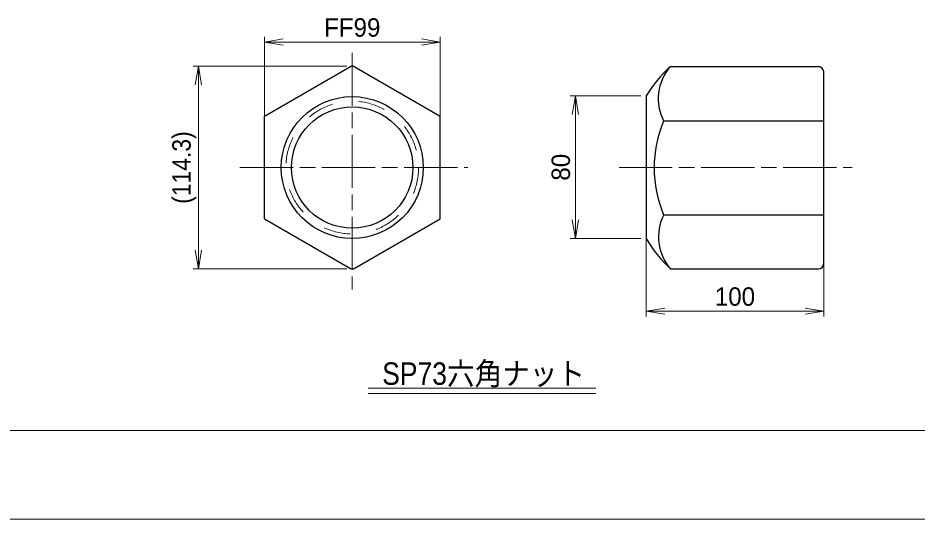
# Model space of a CAD drawing. Units: millimetres at full size, sheet at 1:2.5. Extents: x 6058 to 8158, y -37 to 1448.
# Drawn here: x 6659 to 7166, y -37 to 245 of the extents above; entities that cross this region are included whole.
import ezdxf
from ezdxf.enums import TextEntityAlignment as Align

# ---------------------------------------------------------------- set-up
doc = ezdxf.new("R2010")
doc.units = ezdxf.units.MM
doc.header["$LTSCALE"] = 2.5
doc.linetypes.add('CHAIN', pattern=[18.5, 12, -1.5, 3.5, -1.5])
doc.linetypes.add('DASHED_SPACED', pattern=[12, 6, -6])
for name, color, linetype, lineweight in [('1外形線', 7, 'Continuous', 30), ('3隠れ線', 2, 'DASHED_SPACED', 13), ('4中心線', 1, 'CHAIN', 15), ('6寸法線', 4, 'Continuous', 13), ('7枠', 7, 'Continuous', 13)]:
    doc.layers.add(name, color=color, linetype=linetype, lineweight=lineweight)
doc.styles.add('ＭＳ Ｐゴシック', font='')
doc.styles.get('ＭＳ Ｐゴシック').set_extended_font_data('MS PGothic')

# ---------------------------------------------------------------- blocks, each defined once
blk = doc.blocks.new('open_arrow')
at = {"color": 0, "linetype": 'Continuous', "lineweight": -2}
blk.add_lwpolyline([(7.5, 1.25), (0, 0), (7.5, -1.25)], dxfattribs=at)

msp = doc.modelspace()

# ---------------------------------------------------------------- linework, layer by layer
at = {"layer": '1外形線'}
for p, q in [((6846.536, 217.908), (6798.036, 189.906)), ((6897.036, 189.906), (6848.536, 217.908)), ((7026.664, 217.922), (7110.126, 217.922)), ((7113.126, 106.876), (7113.126, 214.922)), ((7013.126, 201.381), (7013.126, 121.026)), ((6798.036, 132.145), (6798.036, 189.906)), ((6897.036, 132.145), (6897.036, 189.906)), ((7022.912, 187.28), (7113.126, 187.28)), ((6798.036, 132.145), (6846.536, 104.144)), ((6848.536, 104.144), (6897.036, 132.145)), ((7022.912, 134.43), (7113.126, 134.43)), ((7026.969, 103.876), (7110.126, 103.876))]:
    msp.add_line(p, q, dxfattribs=at)
for radius in [40, 34.2]:
    msp.add_circle((6847.536, 161.026), radius, dxfattribs=at)
for centre, radius, start, end in [((6847.536, 216.176), 2, 60, 120), ((7074.213, 165.196), 71, 132.04456, 149.35937), ((7047.487, 199.822), 27.591, 139.00213, 207.03791), ((7110.126, 214.922), 3, 0, 90), ((7086.267, 160.855), 68.644, 157.35945, 202.64055), ((7047.627, 121.995), 27.591, 153.16709, 221.20287), ((7074.639, 156.493), 71, 209.95917, 227.82395), ((7110.126, 106.876), 3, 270, 0), ((6847.536, 105.876), 2, 240, 300)]:
    msp.add_arc(centre, radius, start, end, dxfattribs=at)
at = {"layer": '3隠れ線'}
msp.add_circle((6847.536, 161.026), 37.4, dxfattribs=at)
at = {"layer": '4中心線'}
for p, q in [((6847.573, 225.787), (6847.536, 92.294)), ((6784.238, 161.026), (6912.636, 161.026)), ((6997.807, 161.026), (7129.223, 161.026))]:
    msp.add_line(p, q, dxfattribs=at)
at = {"layer": '6寸法線'}
for p, q in [((6798.036, 135.145), (6798.036, 234.773)), ((6897.036, 135.145), (6897.036, 234.773)), ((6798.036, 231.773), (6897.036, 231.773)), ((6844.536, 218.176), (6757.838, 218.176)), ((6760.838, 218.176), (6760.838, 103.876)), ((7010.126, 201.381), (6970.252, 201.381)), ((6973.252, 201.381), (6973.252, 121.037)), ((7013.126, 158.203), (7013.126, 77.054)), ((7113.126, 158.026), (7113.126, 77.054)), ((7010.126, 121.037), (6970.252, 121.037)), ((6844.536, 103.876), (6757.838, 103.876)), ((7013.126, 80.054), (7113.126, 80.054)), ((6856.483, 36.578), (6984.771, 36.578)), ((6856.483, 33.578), (6984.771, 33.578))]:
    msp.add_line(p, q, dxfattribs=at)
at = {"layer": '7枠'}
for p, q in [((6107.65, 12.859), (8107.65, 12.859)), ((6057.65, -37.141), (8157.65, -37.141))]:
    msp.add_line(p, q, dxfattribs=at)

# ---------------------------------------------------------------- block references
at = {"layer": '6寸法線', "xscale": 1.4, "yscale": 1.4}
for p in [(6798.036, 231.773), (7013.126, 80.054)]:
    msp.add_blockref('open_arrow', p, dxfattribs=at)
for p, rotation in [((6897.036, 231.773), 180), ((6760.838, 218.176), 270), ((6973.252, 201.381), 270), ((6973.252, 121.037), 90), ((6760.838, 103.876), 90), ((7113.126, 80.054), 180)]:
    msp.add_blockref('open_arrow', p, dxfattribs=dict(at, rotation=rotation))

# ---------------------------------------------------------------- texts
at = {"layer": '6寸法線', "style": 'ＭＳ Ｐゴシック'}
for s, p in [('FF99', (6847.536, 240.023)), ('100', (7063.126, 88.304))]:
    msp.add_text(s, height=10.39, dxfattribs=at).set_placement(p, align=Align.MIDDLE_CENTER)
at = {"layer": '6寸法線', "style": 'ＭＳ Ｐゴシック', "width": 0.95}
msp.add_text('(114.3)', height=10.39, rotation=90, dxfattribs=at).set_placement((6751.335, 161.026), align=Align.MIDDLE_CENTER)
at = {"layer": '6寸法線', "style": 'ＭＳ Ｐゴシック'}
msp.add_text('80', height=10.39, rotation=90, dxfattribs=at).set_placement((6965.002, 161.209), align=Align.MIDDLE_CENTER)
at = {"layer": '6寸法線', "color": 7, "style": 'ＭＳ Ｐゴシック', "width": 0.9}
msp.add_text('SP73六角ナット', height=12.67, dxfattribs=at).set_placement((6921.526, 44.852), align=Align.MIDDLE_CENTER)

doc.saveas('drawing.dxf')
